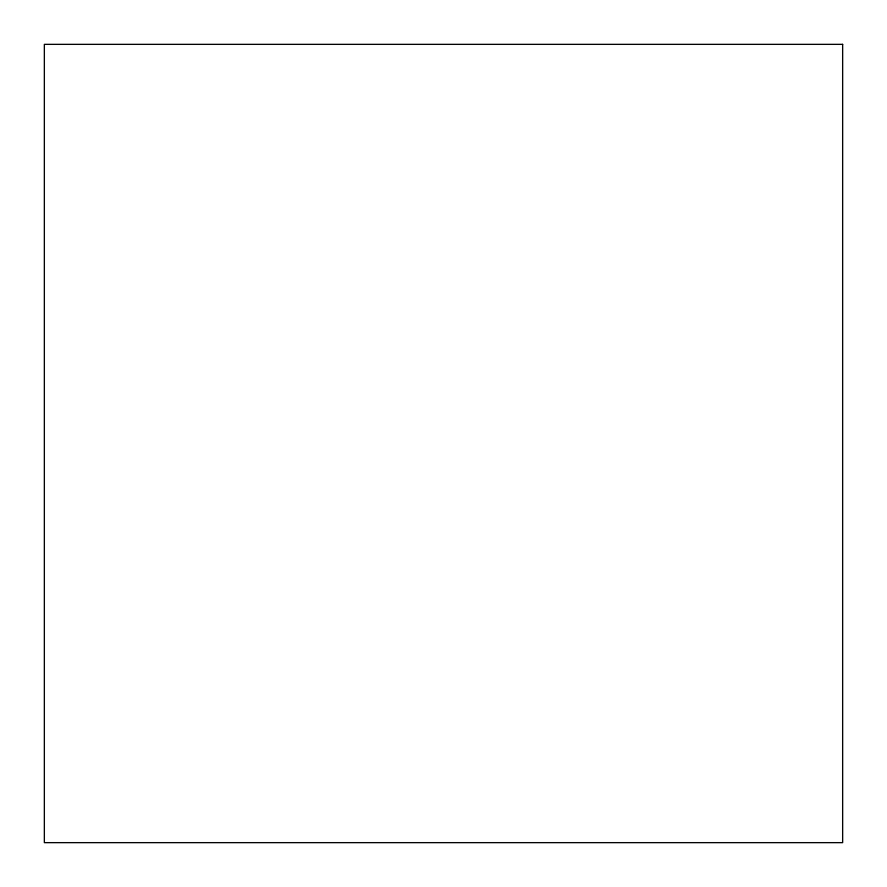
<?xml version="1.0" encoding="UTF-8"?>
<svg xmlns="http://www.w3.org/2000/svg" width="887" height="887" viewBox="0 0 887 887"><rect width="100%" height="100%" fill="white"/><g stroke="black" fill="none" stroke-linecap="round" stroke-linejoin="round"><path stroke-width="1.33" d="M842.65 44.35L44.35 44.35L44.35 842.65L842.65 842.65L842.65 44.35"/></g></svg>
